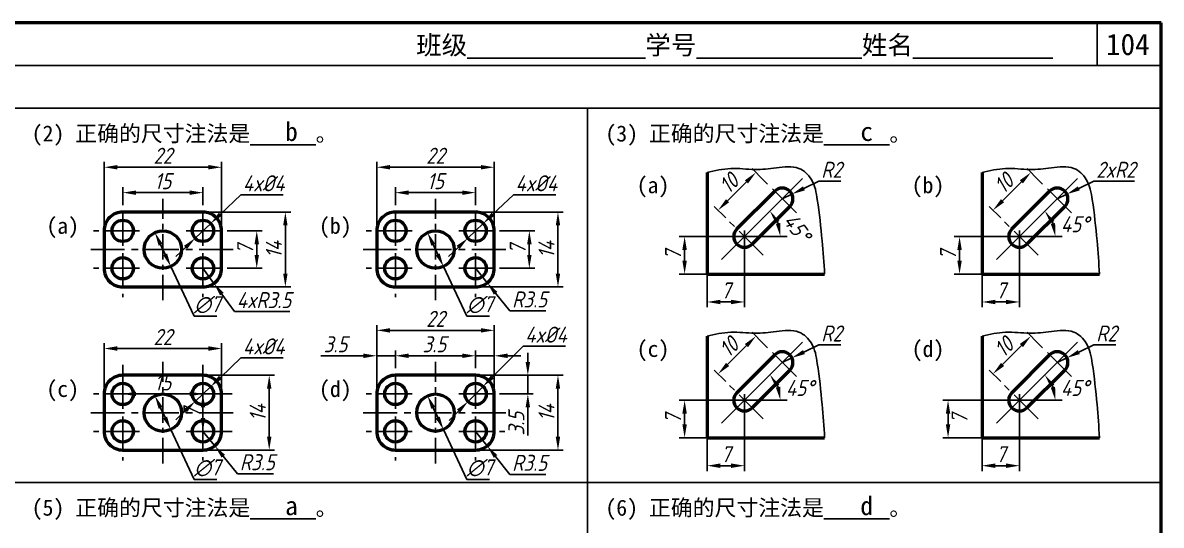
# Model space of a CAD drawing. Header units: millimetres. Extents: x 0 to 322, y 0 to 226.
# Drawn here: x 109 to 322, y 132 to 226 of the extents above; entities that cross this region are included whole.
import ezdxf

# ---------------------------------------------------------------- set-up
doc = ezdxf.new("R2010")
doc.units = ezdxf.units.MM
doc.header["$LTSCALE"] = 0.2
doc.header["$PDMODE"] = 33
doc.header["$PDSIZE"] = 1.5
doc.linetypes.add('CENTER', pattern=[50.8, 31.75, -6.35, 6.35, -6.35])
for name, color, linetype in [('点画线层', 7, 'CENTER'), ('答案', 1, 'Continuous'), ('细实线层', 7, 'Continuous')]:
    doc.layers.add(name, color=color, linetype=linetype)
doc.layers.add('粗实线层', color=7, linetype='Continuous', lineweight=50)
doc.styles.get("Standard").update_dxf_attribs({"font": 'gbeitc.shx', "height": 3, "bigfont": 'gbcbig.shx'})
doc.styles.add('宋体', font='SimSun.ttf', dxfattribs={"height": 3})
doc.dimstyles.new('ISO-25', dxfattribs={"dimtxt": 3, "dimasz": 2.5, "dimexe": 1, "dimexo": 0, "dimgap": 0.65, "dimtad": 1, "dimdec": 1, "dimdsep": 46, "dimtxsty": 'Standard', "dimcen": 0, "dimclrd": 256, "dimclre": 256, "dimclrt": 256, "dimadec": 0, "dimazin": 0, "dimtfac": 1, "dimtdec": 1, "dimtmove": 0, "dimatfit": 2, "dimfxl": 0, "dimlwd": -1, "dimlwe": -1, "dimarcsym": 0})
doc.dimstyles.new('ISO-25$3', dxfattribs={"dimtxt": 3, "dimasz": 2.5, "dimexe": 1, "dimexo": 0, "dimgap": 0.65, "dimtad": 1, "dimtoh": 1, "dimdec": 1, "dimdsep": 46, "dimtxsty": 'Standard', "dimcen": 0, "dimclrd": 256, "dimclre": 256, "dimclrt": 256, "dimadec": 0, "dimazin": 0, "dimtfac": 1, "dimtdec": 1, "dimtmove": 0, "dimatfit": 2, "dimfxl": 0, "dimlwd": -1, "dimlwe": -1, "dimarcsym": 0})
doc.dimstyles.new('ISO-25$4', dxfattribs={"dimtxt": 3, "dimasz": 2.5, "dimexe": 1, "dimexo": 0, "dimgap": 0.65, "dimtad": 1, "dimtoh": 1, "dimdec": 1, "dimdsep": 46, "dimtxsty": 'Standard', "dimcen": 0, "dimclrd": 256, "dimclre": 256, "dimclrt": 256, "dimadec": 0, "dimazin": 0, "dimtfac": 1, "dimtdec": 1, "dimtmove": 0, "dimatfit": 2, "dimfxl": 0, "dimlwd": -1, "dimlwe": -1, "dimarcsym": 0})

# ---------------------------------------------------------------- blocks, each defined once
blk = doc.blocks.new('*D12')
at = {"layer": 'Defpoints', "color": 0, "transparency": 16777216}
for p in [(148.21, 187.08), (148.21, 180.08), (152.78, 180.08)]:
    blk.add_point(p, dxfattribs=at)
at = {"layer": '细实线层', "transparency": 16777216}
for p, q in [((148.21, 187.08), (153.78, 187.08)), ((152.78, 184.58), (152.78, 182.58)), ((148.21, 180.08), (153.78, 180.08))]:
    blk.add_line(p, q, dxfattribs=at)
for points in [[(152.37, 184.58), (153.2, 184.58), (152.78, 187.08)], [(152.37, 182.58), (153.2, 182.58), (152.78, 180.08)]]:
    blk.add_solid(points, dxfattribs=at)
at = {"layer": '细实线层', "transparency": 16777216, "insert": (150.63, 183.58), "char_height": 3, "attachment_point": 5, "rotation": 90}
blk.add_mtext('7', dxfattribs=at)
blk = doc.blocks.new('*D13')
at = {"layer": 'Defpoints', "color": 0, "transparency": 16777216}
for p in [(142.72, 190.58), (142.72, 176.58), (158.14, 176.58)]:
    blk.add_point(p, dxfattribs=at)
at = {"layer": '细实线层', "transparency": 16777216}
for p, q in [((142.72, 190.58), (159.14, 190.58)), ((158.14, 188.08), (158.14, 179.08)), ((142.72, 176.58), (159.14, 176.58))]:
    blk.add_line(p, q, dxfattribs=at)
for points in [[(157.72, 188.08), (158.55, 188.08), (158.14, 190.58)], [(157.72, 179.08), (158.55, 179.08), (158.14, 176.58)]]:
    blk.add_solid(points, dxfattribs=at)
at = {"layer": '细实线层', "transparency": 16777216, "insert": (155.99, 183.58), "char_height": 3, "attachment_point": 5, "rotation": 90}
blk.add_mtext('14', dxfattribs=at)
blk = doc.blocks.new('*D14')
at = {"layer": 'Defpoints', "color": 0, "transparency": 16777216}
for p in [(142.72, 194.22), (127.72, 192.5), (142.72, 192.5)]:
    blk.add_point(p, dxfattribs=at)
at = {"layer": '细实线层', "transparency": 16777216}
for p, q in [((127.72, 192.5), (127.72, 195.22)), ((130.22, 194.22), (140.22, 194.22)), ((142.72, 192.5), (142.72, 195.22))]:
    blk.add_line(p, q, dxfattribs=at)
for points in [[(130.22, 194.63), (130.22, 193.8), (127.72, 194.22)], [(140.22, 194.63), (140.22, 193.8), (142.72, 194.22)]]:
    blk.add_solid(points, dxfattribs=at)
at = {"layer": '细实线层', "transparency": 16777216, "insert": (135.22, 196.37), "char_height": 3, "attachment_point": 5}
blk.add_mtext('15', dxfattribs=at)
blk = doc.blocks.new('*D15')
at = {"layer": 'Defpoints', "color": 0, "transparency": 16777216}
for p in [(146.22, 198.97), (124.22, 187.08), (146.22, 187.08)]:
    blk.add_point(p, dxfattribs=at)
at = {"layer": '细实线层', "transparency": 16777216}
for p, q in [((124.22, 187.08), (124.22, 199.97)), ((126.72, 198.97), (143.72, 198.97)), ((146.22, 187.08), (146.22, 199.97))]:
    blk.add_line(p, q, dxfattribs=at)
for points in [[(126.72, 199.39), (126.72, 198.56), (124.22, 198.97)], [(143.72, 199.39), (143.72, 198.56), (146.22, 198.97)]]:
    blk.add_solid(points, dxfattribs=at)
at = {"layer": '细实线层', "transparency": 16777216, "insert": (135.22, 201.12), "char_height": 3, "attachment_point": 5}
blk.add_mtext('22', dxfattribs=at)
blk = doc.blocks.new('*D16')
at = {"layer": 'Defpoints', "color": 0, "transparency": 16777216}
for p in [(133.74, 186.75), (136.71, 180.41)]:
    blk.add_point(p, dxfattribs=at)
at = {"layer": '细实线层', "transparency": 16777216}
for p, q in [((134.8, 184.49), (135.65, 182.67)), ((136.71, 180.41), (141.07, 171.1)), ((141.07, 171.1), (145.34, 171.1))]:
    blk.add_line(p, q, dxfattribs=at)
for points in [[(135.18, 184.66), (134.42, 184.31), (133.74, 186.75)], [(136.02, 182.85), (135.27, 182.5), (136.71, 180.41)]]:
    blk.add_solid(points, dxfattribs=at)
at = {"layer": '细实线层', "transparency": 16777216, "insert": (143.53, 173.25), "char_height": 3, "attachment_point": 5}
blk.add_mtext('∅7', dxfattribs=at)
blk = doc.blocks.new('*D17')
at = {"layer": 'Defpoints', "color": 0, "transparency": 16777216}
for p in [(144.17, 188.46), (141.27, 185.7)]:
    blk.add_point(p, dxfattribs=at)
at = {"layer": '细实线层', "transparency": 16777216}
for p, q in [((145.98, 190.18), (149.81, 193.82)), ((149.81, 193.82), (157.71, 193.82)), ((141.27, 185.7), (144.17, 188.46)), ((139.46, 183.98), (137.65, 182.26))]:
    blk.add_line(p, q, dxfattribs=at)
for points in [[(145.7, 190.48), (146.27, 189.88), (144.17, 188.46)], [(139.17, 184.28), (139.75, 183.68), (141.27, 185.7)]]:
    blk.add_solid(points, dxfattribs=at)
at = {"layer": '细实线层', "transparency": 16777216, "insert": (154.08, 195.97), "char_height": 3, "attachment_point": 5}
blk.add_mtext('4x%%C4', dxfattribs=at)
blk = doc.blocks.new('*D18')
at = {"layer": 'Defpoints', "color": 0, "transparency": 16777216}
for p in [(142.72, 180.08), (144.78, 177.25)]:
    blk.add_point(p, dxfattribs=at)
at = {"layer": '细实线层', "transparency": 16777216}
for p, q in [((142.72, 180.08), (144.78, 177.25)), ((146.26, 175.23), (148.64, 171.97)), ((148.64, 171.97), (158.97, 171.97))]:
    blk.add_line(p, q, dxfattribs=at)
blk.add_solid([(146.59, 175.48), (145.92, 174.99), (144.78, 177.25)], dxfattribs=at)
at = {"layer": '细实线层', "transparency": 16777216, "insert": (154.13, 174.12), "char_height": 3, "attachment_point": 5}
blk.add_mtext('4xR3.5', dxfattribs=at)
blk = doc.blocks.new('*D23')
at = {"layer": 'Defpoints', "color": 0, "transparency": 16777216}
for p in [(199.21, 187.08), (199.21, 180.08), (203.78, 180.08)]:
    blk.add_point(p, dxfattribs=at)
at = {"layer": '细实线层', "transparency": 16777216}
for p, q in [((199.21, 187.08), (204.78, 187.08)), ((203.78, 184.58), (203.78, 182.58)), ((199.21, 180.08), (204.78, 180.08))]:
    blk.add_line(p, q, dxfattribs=at)
for points in [[(203.37, 184.58), (204.2, 184.58), (203.78, 187.08)], [(203.37, 182.58), (204.2, 182.58), (203.78, 180.08)]]:
    blk.add_solid(points, dxfattribs=at)
at = {"layer": '细实线层', "transparency": 16777216, "insert": (201.63, 183.58), "char_height": 3, "attachment_point": 5, "rotation": 90}
blk.add_mtext('7', dxfattribs=at)
blk = doc.blocks.new('*D24')
at = {"layer": 'Defpoints', "color": 0, "transparency": 16777216}
for p in [(193.72, 190.58), (193.72, 176.58), (209.14, 176.58)]:
    blk.add_point(p, dxfattribs=at)
at = {"layer": '细实线层', "transparency": 16777216}
for p, q in [((193.72, 190.58), (210.14, 190.58)), ((209.14, 188.08), (209.14, 179.08)), ((193.72, 176.58), (210.14, 176.58))]:
    blk.add_line(p, q, dxfattribs=at)
for points in [[(208.72, 188.08), (209.55, 188.08), (209.14, 190.58)], [(208.72, 179.08), (209.55, 179.08), (209.14, 176.58)]]:
    blk.add_solid(points, dxfattribs=at)
at = {"layer": '细实线层', "transparency": 16777216, "insert": (206.99, 183.58), "char_height": 3, "attachment_point": 5, "rotation": 90}
blk.add_mtext('14', dxfattribs=at)
blk = doc.blocks.new('*D25')
at = {"layer": 'Defpoints', "color": 0, "transparency": 16777216}
for p in [(193.72, 194.22), (178.72, 192.5), (193.72, 192.5)]:
    blk.add_point(p, dxfattribs=at)
at = {"layer": '细实线层', "transparency": 16777216}
for p, q in [((178.72, 192.5), (178.72, 195.22)), ((181.22, 194.22), (191.22, 194.22)), ((193.72, 192.5), (193.72, 195.22))]:
    blk.add_line(p, q, dxfattribs=at)
for points in [[(181.22, 194.63), (181.22, 193.8), (178.72, 194.22)], [(191.22, 194.63), (191.22, 193.8), (193.72, 194.22)]]:
    blk.add_solid(points, dxfattribs=at)
at = {"layer": '细实线层', "transparency": 16777216, "insert": (186.22, 196.37), "char_height": 3, "attachment_point": 5}
blk.add_mtext('15', dxfattribs=at)
blk = doc.blocks.new('*D19')
at = {"layer": 'Defpoints', "color": 0, "transparency": 16777216}
for p in [(197.22, 198.97), (175.22, 187.08), (197.22, 187.08)]:
    blk.add_point(p, dxfattribs=at)
at = {"layer": '细实线层', "transparency": 16777216}
for p, q in [((175.22, 187.08), (175.22, 199.97)), ((177.72, 198.97), (194.72, 198.97)), ((197.22, 187.08), (197.22, 199.97))]:
    blk.add_line(p, q, dxfattribs=at)
for points in [[(177.72, 199.39), (177.72, 198.56), (175.22, 198.97)], [(194.72, 199.39), (194.72, 198.56), (197.22, 198.97)]]:
    blk.add_solid(points, dxfattribs=at)
at = {"layer": '细实线层', "transparency": 16777216, "insert": (186.22, 201.12), "char_height": 3, "attachment_point": 5}
blk.add_mtext('22', dxfattribs=at)
blk = doc.blocks.new('*D20')
at = {"layer": 'Defpoints', "color": 0, "transparency": 16777216}
for p in [(184.74, 186.75), (187.71, 180.41)]:
    blk.add_point(p, dxfattribs=at)
at = {"layer": '细实线层', "transparency": 16777216}
for p, q in [((185.8, 184.49), (186.65, 182.67)), ((187.71, 180.41), (192.07, 171.1)), ((192.07, 171.1), (196.34, 171.1))]:
    blk.add_line(p, q, dxfattribs=at)
for points in [[(186.18, 184.66), (185.42, 184.31), (184.74, 186.75)], [(187.02, 182.85), (186.27, 182.5), (187.71, 180.41)]]:
    blk.add_solid(points, dxfattribs=at)
at = {"layer": '细实线层', "transparency": 16777216, "insert": (194.53, 173.25), "char_height": 3, "attachment_point": 5}
blk.add_mtext('∅7', dxfattribs=at)
blk = doc.blocks.new('*D21')
at = {"layer": 'Defpoints', "color": 0, "transparency": 16777216}
for p in [(195.17, 188.46), (192.27, 185.7)]:
    blk.add_point(p, dxfattribs=at)
at = {"layer": '细实线层', "transparency": 16777216}
for p, q in [((196.98, 190.18), (200.81, 193.82)), ((200.81, 193.82), (208.71, 193.82)), ((192.27, 185.7), (195.17, 188.46)), ((190.46, 183.98), (188.65, 182.26))]:
    blk.add_line(p, q, dxfattribs=at)
for points in [[(196.7, 190.48), (197.27, 189.88), (195.17, 188.46)], [(190.17, 184.28), (190.75, 183.68), (192.27, 185.7)]]:
    blk.add_solid(points, dxfattribs=at)
at = {"layer": '细实线层', "transparency": 16777216, "insert": (205.08, 195.97), "char_height": 3, "attachment_point": 5}
blk.add_mtext('4x%%C4', dxfattribs=at)
blk = doc.blocks.new('*D22')
at = {"layer": 'Defpoints', "color": 0, "transparency": 16777216}
for p in [(193.72, 180.08), (195.91, 177.35)]:
    blk.add_point(p, dxfattribs=at)
at = {"layer": '细实线层', "transparency": 16777216}
for p, q in [((193.72, 180.08), (195.91, 177.35)), ((197.48, 175.4), (200.14, 172.09)), ((200.14, 172.09), (206.85, 172.09))]:
    blk.add_line(p, q, dxfattribs=at)
blk.add_solid([(197.8, 175.66), (197.15, 175.14), (195.91, 177.35)], dxfattribs=at)
at = {"layer": '细实线层', "transparency": 16777216, "insert": (203.82, 174.24), "char_height": 3, "attachment_point": 5}
blk.add_mtext('R3.5', dxfattribs=at)
blk = doc.blocks.new('*D35')
at = {"layer": 'Defpoints', "color": 0, "transparency": 16777216}
for p in [(148.21, 156.56), (142.72, 149.56), (148.21, 149.56)]:
    blk.add_point(p, dxfattribs=at)
at = {"layer": '细实线层', "transparency": 16777216}
for p, q in [((148.21, 156.56), (141.72, 156.56)), ((142.72, 154.06), (142.72, 152.06)), ((148.21, 149.56), (141.72, 149.56))]:
    blk.add_line(p, q, dxfattribs=at)
for points in [[(142.31, 154.06), (143.14, 154.06), (142.72, 156.56)], [(142.31, 152.06), (143.14, 152.06), (142.72, 149.56)]]:
    blk.add_solid(points, dxfattribs=at)
at = {"layer": '细实线层', "transparency": 16777216, "insert": (140.57, 153.06), "char_height": 3, "attachment_point": 5, "rotation": 90}
blk.add_mtext('7', dxfattribs=at)
blk = doc.blocks.new('*D36')
at = {"layer": 'Defpoints', "color": 0, "transparency": 16777216}
for p in [(142.72, 160.06), (142.72, 146.06), (155.12, 146.06)]:
    blk.add_point(p, dxfattribs=at)
at = {"layer": '细实线层', "transparency": 16777216}
for p, q in [((142.72, 160.06), (156.12, 160.06)), ((155.12, 157.56), (155.12, 148.56)), ((142.72, 146.06), (156.12, 146.06))]:
    blk.add_line(p, q, dxfattribs=at)
for points in [[(154.7, 157.56), (155.53, 157.56), (155.12, 160.06)], [(154.7, 148.56), (155.53, 148.56), (155.12, 146.06)]]:
    blk.add_solid(points, dxfattribs=at)
at = {"layer": '细实线层', "transparency": 16777216, "insert": (152.97, 153.06), "char_height": 3, "attachment_point": 5, "rotation": 90}
blk.add_mtext('14', dxfattribs=at)
blk = doc.blocks.new('*D37')
at = {"layer": 'Defpoints', "color": 0, "transparency": 16777216}
for p in [(127.72, 161.99), (142.72, 161.99), (142.72, 156.56)]:
    blk.add_point(p, dxfattribs=at)
at = {"layer": '细实线层', "transparency": 16777216}
for p, q in [((127.72, 161.99), (127.72, 155.56)), ((142.72, 161.99), (142.72, 155.56)), ((130.22, 156.56), (140.22, 156.56))]:
    blk.add_line(p, q, dxfattribs=at)
for points in [[(130.22, 156.98), (130.22, 156.15), (127.72, 156.56)], [(140.22, 156.98), (140.22, 156.15), (142.72, 156.56)]]:
    blk.add_solid(points, dxfattribs=at)
at = {"layer": '细实线层', "transparency": 16777216, "insert": (135.22, 158.71), "char_height": 3, "attachment_point": 5}
blk.add_mtext('15', dxfattribs=at)
blk = doc.blocks.new('*D26')
at = {"layer": 'Defpoints', "color": 0, "transparency": 16777216}
for p in [(146.22, 165.06), (124.22, 156.56), (146.22, 156.56)]:
    blk.add_point(p, dxfattribs=at)
at = {"layer": '细实线层', "transparency": 16777216}
for p, q in [((124.22, 156.56), (124.22, 166.06)), ((126.72, 165.06), (143.72, 165.06)), ((146.22, 156.56), (146.22, 166.06))]:
    blk.add_line(p, q, dxfattribs=at)
for points in [[(126.72, 165.48), (126.72, 164.64), (124.22, 165.06)], [(143.72, 165.48), (143.72, 164.64), (146.22, 165.06)]]:
    blk.add_solid(points, dxfattribs=at)
at = {"layer": '细实线层', "transparency": 16777216, "insert": (135.22, 167.21), "char_height": 3, "attachment_point": 5}
blk.add_mtext('22', dxfattribs=at)
blk = doc.blocks.new('*D27')
at = {"layer": 'Defpoints', "color": 0, "transparency": 16777216}
for p in [(133.74, 156.23), (136.71, 149.89)]:
    blk.add_point(p, dxfattribs=at)
at = {"layer": '细实线层', "transparency": 16777216}
for p, q in [((134.8, 153.97), (135.65, 152.16)), ((136.71, 149.89), (141.07, 140.58)), ((141.07, 140.58), (145.34, 140.58))]:
    blk.add_line(p, q, dxfattribs=at)
for points in [[(135.18, 154.14), (134.42, 153.79), (133.74, 156.23)], [(136.02, 152.33), (135.27, 151.98), (136.71, 149.89)]]:
    blk.add_solid(points, dxfattribs=at)
at = {"layer": '细实线层', "transparency": 16777216, "insert": (143.53, 142.73), "char_height": 3, "attachment_point": 5}
blk.add_mtext('∅7', dxfattribs=at)
blk = doc.blocks.new('*D28')
at = {"layer": 'Defpoints', "color": 0, "transparency": 16777216}
for p in [(144.17, 157.94), (141.27, 155.18)]:
    blk.add_point(p, dxfattribs=at)
at = {"layer": '细实线层', "transparency": 16777216}
for p, q in [((145.98, 159.66), (149.81, 163.3)), ((149.81, 163.3), (157.71, 163.3)), ((141.27, 155.18), (144.17, 157.94)), ((139.46, 153.46), (137.65, 151.74))]:
    blk.add_line(p, q, dxfattribs=at)
for points in [[(145.7, 159.97), (146.27, 159.36), (144.17, 157.94)], [(139.17, 153.76), (139.75, 153.16), (141.27, 155.18)]]:
    blk.add_solid(points, dxfattribs=at)
at = {"layer": '细实线层', "transparency": 16777216, "insert": (154.08, 165.45), "char_height": 3, "attachment_point": 5}
blk.add_mtext('4x%%C4', dxfattribs=at)
blk = doc.blocks.new('*D29')
at = {"layer": 'Defpoints', "color": 0, "transparency": 16777216}
for p in [(142.72, 149.56), (144.94, 146.85)]:
    blk.add_point(p, dxfattribs=at)
at = {"layer": '细实线层', "transparency": 16777216}
for p, q in [((142.72, 149.56), (144.94, 146.85)), ((146.52, 144.92), (149.2, 141.64)), ((149.2, 141.64), (155.91, 141.64))]:
    blk.add_line(p, q, dxfattribs=at)
blk.add_solid([(146.84, 145.18), (146.2, 144.65), (144.94, 146.85)], dxfattribs=at)
at = {"layer": '细实线层', "transparency": 16777216, "insert": (152.88, 143.79), "char_height": 3, "attachment_point": 5}
blk.add_mtext('R3.5', dxfattribs=at)
blk = doc.blocks.new('*D30')
at = {"layer": 'Defpoints', "color": 0, "transparency": 16777216}
for p in [(193.72, 160.06), (193.72, 146.06), (209.14, 146.06)]:
    blk.add_point(p, dxfattribs=at)
at = {"layer": '细实线层', "transparency": 16777216}
for p, q in [((193.72, 160.06), (210.14, 160.06)), ((209.14, 157.56), (209.14, 148.56)), ((193.72, 146.06), (210.14, 146.06))]:
    blk.add_line(p, q, dxfattribs=at)
for points in [[(208.72, 157.56), (209.55, 157.56), (209.14, 160.06)], [(208.72, 148.56), (209.55, 148.56), (209.14, 146.06)]]:
    blk.add_solid(points, dxfattribs=at)
at = {"layer": '细实线层', "transparency": 16777216, "insert": (206.99, 153.06), "char_height": 3, "attachment_point": 5, "rotation": 90}
blk.add_mtext('14', dxfattribs=at)
blk = doc.blocks.new('*D31')
at = {"layer": 'Defpoints', "color": 0, "transparency": 16777216}
for p in [(197.22, 168.46), (175.22, 156.56), (197.22, 156.56)]:
    blk.add_point(p, dxfattribs=at)
at = {"layer": '细实线层', "transparency": 16777216}
for p, q in [((175.22, 156.56), (175.22, 169.46)), ((177.72, 168.46), (194.72, 168.46)), ((197.22, 156.56), (197.22, 169.46))]:
    blk.add_line(p, q, dxfattribs=at)
for points in [[(177.72, 168.87), (177.72, 168.04), (175.22, 168.46)], [(194.72, 168.87), (194.72, 168.04), (197.22, 168.46)]]:
    blk.add_solid(points, dxfattribs=at)
at = {"layer": '细实线层', "transparency": 16777216, "insert": (186.22, 170.61), "char_height": 3, "attachment_point": 5}
blk.add_mtext('22', dxfattribs=at)
blk = doc.blocks.new('*D32')
at = {"layer": 'Defpoints', "color": 0, "transparency": 16777216}
for p in [(184.74, 156.23), (187.71, 149.89)]:
    blk.add_point(p, dxfattribs=at)
at = {"layer": '细实线层', "transparency": 16777216}
for p, q in [((185.8, 153.97), (186.65, 152.16)), ((187.71, 149.89), (192.07, 140.58)), ((192.07, 140.58), (196.34, 140.58))]:
    blk.add_line(p, q, dxfattribs=at)
for points in [[(186.18, 154.14), (185.42, 153.79), (184.74, 156.23)], [(187.02, 152.33), (186.27, 151.98), (187.71, 149.89)]]:
    blk.add_solid(points, dxfattribs=at)
at = {"layer": '细实线层', "transparency": 16777216, "insert": (194.53, 142.73), "char_height": 3, "attachment_point": 5}
blk.add_mtext('∅7', dxfattribs=at)
blk = doc.blocks.new('*D33')
at = {"layer": 'Defpoints', "color": 0, "transparency": 16777216}
for p in [(195.13, 157.98), (192.31, 155.14)]:
    blk.add_point(p, dxfattribs=at)
at = {"layer": '细实线层', "transparency": 16777216}
for p, q in [((196.9, 159.75), (202.62, 165.5)), ((202.62, 165.5), (210.52, 165.5)), ((192.31, 155.14), (195.13, 157.98)), ((190.55, 153.37), (188.78, 151.6))]:
    blk.add_line(p, q, dxfattribs=at)
for points in [[(196.6, 160.05), (197.19, 159.46), (195.13, 157.98)], [(190.25, 153.67), (190.84, 153.08), (192.31, 155.14)]]:
    blk.add_solid(points, dxfattribs=at)
at = {"layer": '细实线层', "transparency": 16777216, "insert": (206.89, 167.65), "char_height": 3, "attachment_point": 5}
blk.add_mtext('4x%%C4', dxfattribs=at)
blk = doc.blocks.new('*D34')
at = {"layer": 'Defpoints', "color": 0, "transparency": 16777216}
for p in [(193.72, 149.56), (195.91, 146.83)]:
    blk.add_point(p, dxfattribs=at)
at = {"layer": '细实线层', "transparency": 16777216}
for p, q in [((193.72, 149.56), (195.91, 146.83)), ((197.47, 144.87), (200.14, 141.52)), ((200.14, 141.52), (206.85, 141.52))]:
    blk.add_line(p, q, dxfattribs=at)
blk.add_solid([(197.79, 145.13), (197.14, 144.61), (195.91, 146.83)], dxfattribs=at)
at = {"layer": '细实线层', "transparency": 16777216, "insert": (203.82, 143.67), "char_height": 3, "attachment_point": 5}
blk.add_mtext('R3.5', dxfattribs=at)
blk = doc.blocks.new('*D38')
at = {"layer": 'Defpoints', "color": 0, "transparency": 16777216}
for p in [(175.22, 163.7), (178.72, 161.99), (175.22, 156.56)]:
    blk.add_point(p, dxfattribs=at)
at = {"layer": '细实线层', "transparency": 16777216}
for p, q in [((175.22, 156.56), (175.22, 164.7)), ((178.72, 161.99), (178.72, 164.7)), ((172.72, 163.7), (164.8, 163.7)), ((178.72, 163.7), (175.22, 163.7)), ((181.22, 163.7), (183.72, 163.7))]:
    blk.add_line(p, q, dxfattribs=at)
for points in [[(172.72, 164.12), (172.72, 163.28), (175.22, 163.7)], [(181.22, 164.12), (181.22, 163.28), (178.72, 163.7)]]:
    blk.add_solid(points, dxfattribs=at)
at = {"layer": '细实线层', "transparency": 16777216, "insert": (167.51, 165.85), "char_height": 3, "attachment_point": 5}
blk.add_mtext('3.5', dxfattribs=at)
blk = doc.blocks.new('*D39')
at = {"layer": 'Defpoints', "color": 0, "transparency": 16777216}
for p in [(193.72, 163.7), (193.72, 161.99), (197.22, 156.56)]:
    blk.add_point(p, dxfattribs=at)
at = {"layer": '细实线层', "transparency": 16777216}
for p, q in [((193.72, 161.99), (193.72, 164.7)), ((197.22, 156.56), (197.22, 164.7)), ((191.22, 163.7), (183.3, 163.7)), ((197.22, 163.7), (193.72, 163.7)), ((199.72, 163.7), (202.22, 163.7))]:
    blk.add_line(p, q, dxfattribs=at)
for points in [[(191.22, 164.12), (191.22, 163.28), (193.72, 163.7)], [(199.72, 164.12), (199.72, 163.28), (197.22, 163.7)]]:
    blk.add_solid(points, dxfattribs=at)
at = {"layer": '细实线层', "transparency": 16777216, "insert": (186.01, 165.85), "char_height": 3, "attachment_point": 5}
blk.add_mtext('3.5', dxfattribs=at)
blk = doc.blocks.new('*D40')
at = {"layer": 'Defpoints', "color": 0, "transparency": 16777216}
for p in [(246.17, 198), (247.6, 196.57), (240.53, 189.5)]:
    blk.add_point(p, dxfattribs=at)
at = {"layer": '细实线层', "transparency": 16777216}
for p, q in [((247.6, 196.57), (245.46, 198.71)), ((240.87, 192.7), (244.4, 196.24)), ((240.53, 189.5), (238.39, 191.64))]:
    blk.add_line(p, q, dxfattribs=at)
for points in [[(244.11, 196.53), (244.7, 195.94), (246.17, 198)], [(240.57, 193), (241.16, 192.41), (239.1, 190.93)]]:
    blk.add_solid(points, dxfattribs=at)
at = {"layer": '细实线层', "transparency": 16777216, "insert": (241.11, 195.99), "char_height": 3, "attachment_point": 5, "rotation": 45}
blk.add_mtext('10', dxfattribs=at)
blk = doc.blocks.new('*D41')
at = {"layer": 'Defpoints', "color": 0, "transparency": 16777216}
for p in [(244.03, 181.58), (237.03, 179), (244.03, 173.77)]:
    blk.add_point(p, dxfattribs=at)
at = {"layer": '细实线层', "transparency": 16777216}
for p, q in [((244.03, 181.58), (244.03, 172.77)), ((237.03, 179), (237.03, 172.77)), ((239.53, 173.77), (241.53, 173.77))]:
    blk.add_line(p, q, dxfattribs=at)
for points in [[(239.53, 174.18), (239.53, 173.35), (237.03, 173.77)], [(241.53, 174.18), (241.53, 173.35), (244.03, 173.77)]]:
    blk.add_solid(points, dxfattribs=at)
at = {"layer": '细实线层', "transparency": 16777216, "insert": (240.53, 175.92), "char_height": 3, "attachment_point": 5}
blk.add_mtext('7', dxfattribs=at)
blk = doc.blocks.new('*D42')
at = {"layer": 'Defpoints', "color": 0, "transparency": 16777216}
for p in [(239.8, 186), (232.83, 179), (237.03, 179)]:
    blk.add_point(p, dxfattribs=at)
at = {"layer": '细实线层', "transparency": 16777216}
for p, q in [((239.8, 186), (231.83, 186)), ((232.83, 183.5), (232.83, 181.5)), ((237.03, 179), (231.83, 179))]:
    blk.add_line(p, q, dxfattribs=at)
for points in [[(232.41, 183.5), (233.25, 183.5), (232.83, 186)], [(232.41, 181.5), (233.25, 181.5), (232.83, 179)]]:
    blk.add_solid(points, dxfattribs=at)
at = {"layer": '细实线层', "transparency": 16777216, "insert": (230.68, 182.5), "char_height": 3, "attachment_point": 5, "rotation": 90}
blk.add_mtext('7', dxfattribs=at)
blk = doc.blocks.new('*D43')
at = {"layer": 'Defpoints', "color": 0, "transparency": 16777216}
for p in [(252.9, 193.94), (251.1, 193.07)]:
    blk.add_point(p, dxfattribs=at)
at = {"layer": '细实线层', "transparency": 16777216}
for p, q in [((255.16, 195.02), (257.92, 196.35)), ((257.92, 196.35), (262.07, 196.35)), ((251.1, 193.07), (252.9, 193.94))]:
    blk.add_line(p, q, dxfattribs=at)
blk.add_solid([(254.98, 195.4), (255.34, 194.64), (252.9, 193.94)], dxfattribs=at)
at = {"layer": '细实线层', "transparency": 16777216, "insert": (260.32, 198.5), "char_height": 3, "attachment_point": 5}
blk.add_mtext('R2', dxfattribs=at)
blk = doc.blocks.new('*D44')
at = {"layer": 'Defpoints', "color": 0, "transparency": 16777216}
for p in [(297.61, 198), (299.04, 196.57), (291.97, 189.5)]:
    blk.add_point(p, dxfattribs=at)
at = {"layer": '细实线层', "transparency": 16777216}
for p, q in [((299.04, 196.57), (296.9, 198.71)), ((292.3, 192.7), (295.84, 196.24)), ((291.97, 189.5), (289.83, 191.64))]:
    blk.add_line(p, q, dxfattribs=at)
for points in [[(295.54, 196.53), (296.13, 195.94), (297.61, 198)], [(292.01, 193), (292.6, 192.41), (290.53, 190.93)]]:
    blk.add_solid(points, dxfattribs=at)
at = {"layer": '细实线层', "transparency": 16777216, "insert": (292.55, 195.99), "char_height": 3, "attachment_point": 5, "rotation": 45}
blk.add_mtext('10', dxfattribs=at)
blk = doc.blocks.new('*D45')
at = {"layer": 'Defpoints', "color": 0, "transparency": 16777216}
for p in [(295.47, 181.58), (288.47, 179), (295.47, 173.77)]:
    blk.add_point(p, dxfattribs=at)
at = {"layer": '细实线层', "transparency": 16777216}
for p, q in [((295.47, 181.58), (295.47, 172.77)), ((288.47, 179), (288.47, 172.77)), ((290.97, 173.77), (292.97, 173.77))]:
    blk.add_line(p, q, dxfattribs=at)
for points in [[(290.97, 174.18), (290.97, 173.35), (288.47, 173.77)], [(292.97, 174.18), (292.97, 173.35), (295.47, 173.77)]]:
    blk.add_solid(points, dxfattribs=at)
at = {"layer": '细实线层', "transparency": 16777216, "insert": (291.97, 175.92), "char_height": 3, "attachment_point": 5}
blk.add_mtext('7', dxfattribs=at)
blk = doc.blocks.new('*D46')
at = {"layer": 'Defpoints', "color": 0, "transparency": 16777216}
for p in [(291.24, 186), (284.27, 179), (288.47, 179)]:
    blk.add_point(p, dxfattribs=at)
at = {"layer": '细实线层', "transparency": 16777216}
for p, q in [((291.24, 186), (283.27, 186)), ((284.27, 183.5), (284.27, 181.5)), ((288.47, 179), (283.27, 179))]:
    blk.add_line(p, q, dxfattribs=at)
for points in [[(283.85, 183.5), (284.68, 183.5), (284.27, 186)], [(283.85, 181.5), (284.68, 181.5), (284.27, 179)]]:
    blk.add_solid(points, dxfattribs=at)
at = {"layer": '细实线层', "transparency": 16777216, "insert": (282.12, 182.5), "char_height": 3, "attachment_point": 5, "rotation": 90}
blk.add_mtext('7', dxfattribs=at)
blk = doc.blocks.new('*D47')
at = {"layer": 'Defpoints', "color": 0, "transparency": 16777216}
for p in [(304.34, 193.94), (302.54, 193.07)]:
    blk.add_point(p, dxfattribs=at)
at = {"layer": '细实线层', "transparency": 16777216}
for p, q in [((306.59, 195.02), (309.36, 196.35)), ((309.36, 196.35), (317.01, 196.35)), ((302.54, 193.07), (304.34, 193.94))]:
    blk.add_line(p, q, dxfattribs=at)
blk.add_solid([(306.41, 195.4), (306.77, 194.64), (304.34, 193.94)], dxfattribs=at)
at = {"layer": '细实线层', "transparency": 16777216, "insert": (313.51, 198.5), "char_height": 3, "attachment_point": 5}
blk.add_mtext('2xR2', dxfattribs=at)
blk = doc.blocks.new('*D48')
at = {"layer": 'Defpoints', "color": 0, "transparency": 16777216}
for p in [(246.17, 167.38), (247.6, 165.95), (240.53, 158.88)]:
    blk.add_point(p, dxfattribs=at)
at = {"layer": '细实线层', "transparency": 16777216}
for p, q in [((247.6, 165.95), (245.46, 168.09)), ((240.87, 162.08), (244.4, 165.61)), ((240.53, 158.88), (238.39, 161.01))]:
    blk.add_line(p, q, dxfattribs=at)
for points in [[(244.11, 165.91), (244.7, 165.32), (246.17, 167.38)], [(240.57, 162.37), (241.16, 161.78), (239.1, 160.31)]]:
    blk.add_solid(points, dxfattribs=at)
at = {"layer": '细实线层', "transparency": 16777216, "insert": (241.11, 165.36), "char_height": 3, "attachment_point": 5, "rotation": 45}
blk.add_mtext('10', dxfattribs=at)
blk = doc.blocks.new('*D49')
at = {"layer": 'Defpoints', "color": 0, "transparency": 16777216}
for p in [(244.03, 150.95), (237.03, 148.38), (244.03, 143.14)]:
    blk.add_point(p, dxfattribs=at)
at = {"layer": '细实线层', "transparency": 16777216}
for p, q in [((244.03, 150.95), (244.03, 142.14)), ((237.03, 148.38), (237.03, 142.14)), ((239.53, 143.14), (241.53, 143.14))]:
    blk.add_line(p, q, dxfattribs=at)
for points in [[(239.53, 143.56), (239.53, 142.72), (237.03, 143.14)], [(241.53, 143.56), (241.53, 142.72), (244.03, 143.14)]]:
    blk.add_solid(points, dxfattribs=at)
at = {"layer": '细实线层', "transparency": 16777216, "insert": (240.53, 145.29), "char_height": 3, "attachment_point": 5}
blk.add_mtext('7', dxfattribs=at)
blk = doc.blocks.new('*D50')
at = {"layer": 'Defpoints', "color": 0, "transparency": 16777216}
for p in [(239.8, 155.38), (232.83, 148.38), (237.03, 148.38)]:
    blk.add_point(p, dxfattribs=at)
at = {"layer": '细实线层', "transparency": 16777216}
for p, q in [((239.8, 155.38), (231.83, 155.38)), ((232.83, 152.88), (232.83, 150.88)), ((237.03, 148.38), (231.83, 148.38))]:
    blk.add_line(p, q, dxfattribs=at)
for points in [[(232.41, 152.88), (233.25, 152.88), (232.83, 155.38)], [(232.41, 150.88), (233.25, 150.88), (232.83, 148.38)]]:
    blk.add_solid(points, dxfattribs=at)
at = {"layer": '细实线层', "transparency": 16777216, "insert": (230.68, 151.88), "char_height": 3, "attachment_point": 5, "rotation": 90}
blk.add_mtext('7', dxfattribs=at)
blk = doc.blocks.new('*D51')
at = {"layer": 'Defpoints', "color": 0, "transparency": 16777216}
for p in [(251.1, 162.45), (252.9, 163.31)]:
    blk.add_point(p, dxfattribs=at)
at = {"layer": '细实线层', "transparency": 16777216}
for p, q in [((255.16, 164.39), (257.92, 165.72)), ((257.92, 165.72), (262.07, 165.72)), ((251.1, 162.45), (252.9, 163.31))]:
    blk.add_line(p, q, dxfattribs=at)
blk.add_solid([(254.98, 164.77), (255.34, 164.02), (252.9, 163.31)], dxfattribs=at)
at = {"layer": '细实线层', "transparency": 16777216, "insert": (260.32, 167.87), "char_height": 3, "attachment_point": 5}
blk.add_mtext('R2', dxfattribs=at)
blk = doc.blocks.new('*D52')
at = {"layer": 'Defpoints', "color": 0, "transparency": 16777216}
for p in [(297.61, 167.38), (299.04, 165.95), (291.97, 158.88)]:
    blk.add_point(p, dxfattribs=at)
at = {"layer": '细实线层', "transparency": 16777216}
for p, q in [((299.04, 165.95), (296.9, 168.09)), ((292.3, 162.08), (295.84, 165.61)), ((291.97, 158.88), (289.83, 161.01))]:
    blk.add_line(p, q, dxfattribs=at)
for points in [[(295.54, 165.91), (296.13, 165.32), (297.61, 167.38)], [(292.01, 162.37), (292.6, 161.78), (290.53, 160.31)]]:
    blk.add_solid(points, dxfattribs=at)
at = {"layer": '细实线层', "transparency": 16777216, "insert": (292.55, 165.36), "char_height": 3, "attachment_point": 5, "rotation": 45}
blk.add_mtext('10', dxfattribs=at)
blk = doc.blocks.new('*D53')
at = {"layer": 'Defpoints', "color": 0, "transparency": 16777216}
for p in [(295.47, 150.95), (288.47, 148.38), (295.47, 143.14)]:
    blk.add_point(p, dxfattribs=at)
at = {"layer": '细实线层', "transparency": 16777216}
for p, q in [((295.47, 150.95), (295.47, 142.14)), ((288.47, 148.38), (288.47, 142.14)), ((290.97, 143.14), (292.97, 143.14))]:
    blk.add_line(p, q, dxfattribs=at)
for points in [[(290.97, 143.56), (290.97, 142.72), (288.47, 143.14)], [(292.97, 143.56), (292.97, 142.72), (295.47, 143.14)]]:
    blk.add_solid(points, dxfattribs=at)
at = {"layer": '细实线层', "transparency": 16777216, "insert": (291.97, 145.29), "char_height": 3, "attachment_point": 5}
blk.add_mtext('7', dxfattribs=at)
blk = doc.blocks.new('*D54')
at = {"layer": 'Defpoints', "color": 0, "transparency": 16777216}
for p in [(291.24, 155.38), (282.12, 148.38), (288.47, 148.38)]:
    blk.add_point(p, dxfattribs=at)
at = {"layer": '细实线层', "transparency": 16777216}
for p, q in [((291.24, 155.38), (281.12, 155.38)), ((282.12, 152.88), (282.12, 150.88)), ((288.47, 148.38), (281.12, 148.38))]:
    blk.add_line(p, q, dxfattribs=at)
for points in [[(281.7, 152.88), (282.53, 152.88), (282.12, 155.38)], [(281.7, 150.88), (282.53, 150.88), (282.12, 148.38)]]:
    blk.add_solid(points, dxfattribs=at)
at = {"layer": '细实线层', "transparency": 16777216, "insert": (284.27, 151.88), "char_height": 3, "attachment_point": 5, "rotation": 90}
blk.add_mtext('7', dxfattribs=at)
blk = doc.blocks.new('*D55')
at = {"layer": 'Defpoints', "color": 0, "transparency": 16777216}
for p in [(302.54, 162.45), (304.34, 163.31)]:
    blk.add_point(p, dxfattribs=at)
at = {"layer": '细实线层', "transparency": 16777216}
for p, q in [((306.59, 164.39), (309.36, 165.72)), ((309.36, 165.72), (313.51, 165.72)), ((302.54, 162.45), (304.34, 163.31))]:
    blk.add_line(p, q, dxfattribs=at)
blk.add_solid([(306.41, 164.77), (306.77, 164.02), (304.34, 163.31)], dxfattribs=at)
at = {"layer": '细实线层', "transparency": 16777216, "insert": (311.76, 167.87), "char_height": 3, "attachment_point": 5}
blk.add_mtext('R2', dxfattribs=at)

msp = doc.modelspace()

# ---------------------------------------------------------------- linework, layer by layer
at = {"lineweight": 50}
for p, q in [((322, 226), (0, 226)), ((322, 0), (322, 226))]:
    msp.add_line(p, q, dxfattribs=at)
for p, q in [((310, 218), (310, 226)), ((322, 218), (0, 218)), ((322, 210), (0, 210)), ((214.67, 210), (214.67, 0)), ((0, 140), (322, 140))]:
    msp.add_line(p, q)
at = {"layer": '点画线层'}
for p, q in [((253.75, 190.42), (247.6, 196.57)), ((305.19, 190.42), (299.04, 196.57)), ((127.72, 184.28), (127.72, 192.5)), ((142.72, 184.28), (142.72, 192.5)), ((178.72, 184.28), (178.72, 192.5)), ((193.72, 184.28), (193.72, 192.5)), ((247.53, 182.5), (240.53, 189.5)), ((298.97, 182.5), (291.97, 189.5)), ((130.85, 187.08), (122.23, 187.08)), ((139.6, 187.08), (148.21, 187.08)), ((181.85, 187.08), (173.23, 187.08)), ((190.6, 187.08), (199.21, 187.08)), ((239.8, 186), (245.27, 186)), ((244.03, 187.13), (244.03, 181.58)), ((291.24, 186), (296.71, 186)), ((295.47, 187.13), (295.47, 181.58)), ((121.72, 183.58), (148.72, 183.58)), ((172.72, 183.58), (199.72, 183.58)), ((127.72, 182.89), (127.72, 174.66)), ((142.72, 182.89), (142.72, 174.66)), ((178.72, 182.89), (178.72, 174.66)), ((193.72, 182.89), (193.72, 174.66)), ((130.85, 180.08), (122.23, 180.08)), ((139.6, 180.08), (148.21, 180.08)), ((181.85, 180.08), (173.23, 180.08)), ((190.6, 180.08), (199.21, 180.08)), ((253.75, 159.8), (247.6, 165.95)), ((305.19, 159.8), (299.04, 165.95)), ((127.72, 153.76), (127.72, 161.99)), ((142.72, 153.76), (142.72, 161.99)), ((178.72, 153.76), (178.72, 161.99)), ((193.72, 153.76), (193.72, 161.99)), ((247.53, 151.88), (240.53, 158.88)), ((298.97, 151.88), (291.97, 158.88)), ((130.85, 156.56), (122.23, 156.56)), ((139.6, 156.56), (148.21, 156.56)), ((181.85, 156.56), (173.23, 156.56)), ((190.6, 156.56), (199.21, 156.56)), ((244.03, 156.5), (244.03, 150.95)), ((295.47, 156.5), (295.47, 150.95)), ((239.8, 155.38), (245.27, 155.38)), ((291.24, 155.38), (296.71, 155.38)), ((121.72, 153.06), (148.72, 153.06)), ((127.72, 152.37), (127.72, 144.14)), ((142.72, 152.37), (142.72, 144.14)), ((172.72, 153.06), (199.72, 153.06)), ((178.72, 152.37), (178.72, 144.14)), ((193.72, 152.37), (193.72, 144.14)), ((130.85, 149.56), (122.23, 149.56)), ((139.6, 149.56), (148.21, 149.56)), ((181.85, 149.56), (173.23, 149.56)), ((190.6, 149.56), (199.21, 149.56))]:
    msp.add_line(p, q, dxfattribs=at)
at = {"layer": '点画线层', "ltscale": 0.75}
for p, q in [((135.22, 174.08), (135.22, 193.08)), ((186.22, 174.08), (186.22, 193.08)), ((135.22, 143.56), (135.22, 162.56)), ((186.22, 143.56), (186.22, 162.56))]:
    msp.add_line(p, q, dxfattribs=at)
at = {"layer": '粗实线层'}
for p, q in [((237.03, 198), (237.03, 179)), ((288.47, 198), (288.47, 179)), ((242.61, 187.42), (249.69, 194.49)), ((294.05, 187.42), (301.12, 194.49)), ((245.44, 184.59), (252.51, 191.66)), ((296.88, 184.59), (303.95, 191.66)), ((237.03, 179), (259.03, 179)), ((288.47, 179), (310.47, 179)), ((237.03, 167.38), (237.03, 148.38)), ((288.47, 167.38), (288.47, 148.38)), ((242.61, 156.79), (249.69, 163.86)), ((294.05, 156.79), (301.12, 163.86)), ((245.44, 153.96), (252.51, 161.03)), ((296.88, 153.96), (303.95, 161.03)), ((237.03, 148.38), (259.03, 148.38)), ((288.47, 148.38), (310.47, 148.38))]:
    msp.add_line(p, q, dxfattribs=at)
for points in [[(127.72, 176.58), (142.72, 176.58, 0.414214), (146.22, 180.08), (146.22, 187.08, 0.414214), (142.72, 190.58), (127.72, 190.58, 0.414214), (124.22, 187.08), (124.22, 180.08, 0.414214)], [(178.72, 176.58), (193.72, 176.58, 0.414214), (197.22, 180.08), (197.22, 187.08, 0.414214), (193.72, 190.58), (178.72, 190.58, 0.414214), (175.22, 187.08), (175.22, 180.08, 0.414214)], [(127.72, 146.06), (142.72, 146.06, 0.414214), (146.22, 149.56), (146.22, 156.56, 0.414214), (142.72, 160.06), (127.72, 160.06, 0.414214), (124.22, 156.56), (124.22, 149.56, 0.414214)], [(178.72, 146.06), (193.72, 146.06, 0.414214), (197.22, 149.56), (197.22, 156.56, 0.414214), (193.72, 160.06), (178.72, 160.06, 0.414214), (175.22, 156.56), (175.22, 149.56, 0.414214)]]:
    msp.add_lwpolyline(points, format="xyb", close=True, dxfattribs=at)
for centre, radius in [((127.72, 187.08), 2), ((142.72, 187.08), 2), ((178.72, 187.08), 2), ((193.72, 187.08), 2), ((135.22, 183.58), 3.5), ((186.22, 183.58), 3.5), ((127.72, 180.08), 2), ((142.72, 180.08), 2), ((178.72, 180.08), 2), ((193.72, 180.08), 2), ((127.72, 156.56), 2), ((142.72, 156.56), 2), ((178.72, 156.56), 2), ((193.72, 156.56), 2), ((135.22, 153.06), 3.5), ((186.22, 153.06), 3.5), ((127.72, 149.56), 2), ((142.72, 149.56), 2), ((178.72, 149.56), 2), ((193.72, 149.56), 2)]:
    msp.add_circle(centre, radius, dxfattribs=at)
for centre, start, end in [((251.1, 193.07), 315, 135), ((302.54, 193.07), 315, 135), ((244.03, 186), 135, 315), ((295.47, 186), 135, 315), ((251.1, 162.45), 315, 135), ((302.54, 162.45), 315, 135), ((244.03, 155.38), 135, 315), ((295.47, 155.38), 135, 315)]:
    msp.add_arc(centre, 2, start, end, dxfattribs=at)
at = {"layer": '细实线层'}
for p, q in [((254.87, 196.85), (239.72, 181.7)), ((306.31, 196.85), (291.16, 181.7)), ((245.27, 186), (252.02, 186)), ((296.71, 186), (303.46, 186)), ((254.87, 166.22), (239.72, 151.07)), ((306.31, 166.22), (291.16, 151.07)), ((203.5, 162.56), (203.5, 164.25)), ((193.72, 160.06), (204.5, 160.06)), ((203.5, 160.06), (203.5, 156.56)), ((199.21, 156.56), (204.5, 156.56)), ((203.5, 154.06), (203.5, 148.79)), ((245.27, 155.38), (252.02, 155.38)), ((296.71, 155.38), (303.46, 155.38))]:
    msp.add_line(p, q, dxfattribs=at)
for centre in [(244.03, 186), (295.47, 186), (244.03, 155.38), (295.47, 155.38)]:
    msp.add_arc(centre, 6.74, 21.3722, 23.6278, dxfattribs=at)
for points in [[(237.03, 198), (241.45, 198.73), (245.99, 198.56), (250, 198.84), (254.22, 198.75), (256.55, 196.69), (257.66, 192.91), (258.56, 185.22), (259.03, 179)], [(288.47, 198), (292.89, 198.73), (297.42, 198.56), (301.44, 198.84), (305.66, 198.75), (307.98, 196.69), (309.1, 192.91), (309.99, 185.22), (310.47, 179)], [(237.03, 167.38), (241.45, 168.1), (245.99, 167.93), (250, 168.22), (254.22, 168.13), (256.55, 166.06), (257.66, 162.28), (258.56, 154.59), (259.03, 148.38)], [(288.47, 167.38), (292.89, 168.1), (297.42, 167.93), (301.44, 168.22), (305.66, 168.13), (307.98, 166.06), (309.1, 162.28), (309.99, 154.59), (310.47, 148.38)]]:
    msp.add_spline(points, degree=3, dxfattribs=at)
for points in [[(249.86, 188.47), (250.55, 188.94), (248.8, 190.77)], [(301.3, 188.47), (301.99, 188.94), (300.23, 190.77)], [(250.72, 188.54), (249.9, 188.38), (250.77, 186)], [(302.15, 188.54), (301.33, 188.38), (302.21, 186)], [(203.08, 162.56), (203.92, 162.56), (203.5, 160.06)], [(249.86, 157.84), (250.55, 158.31), (248.8, 160.14)], [(301.3, 157.84), (301.99, 158.31), (300.23, 160.14)], [(250.72, 157.91), (249.9, 157.76), (250.77, 155.38)], [(302.15, 157.91), (301.33, 157.76), (302.21, 155.38)], [(203.08, 154.06), (203.92, 154.06), (203.5, 156.56)]]:
    msp.add_solid(points, dxfattribs=at)

# ---------------------------------------------------------------- texts
at = {"style": '宋体'}
for s, height, p in [('班级%%U              %%U学号%%U             %%U姓名%%U           ', 3.5, (182.61, 220.07)), ('104', 4, (311.67, 219.96)), ('(2) 正确的尺寸注法是%%U      %%U。', 3, (110.67, 203.79)), ('(3) 正确的尺寸注法是%%U      %%U。', 3, (218, 203.79)), ('(5) 正确的尺寸注法是%%U      %%U。', 3, (110.67, 133.79)), ('(6) 正确的尺寸注法是%%U      %%U。', 3, (218, 133.79))]:
    msp.add_text(s, height=height, dxfattribs=at).set_placement(p)
at = {"layer": '答案', "style": '宋体'}
for s, p in [('b', (158.09, 203.89)), ('c', (265.7, 203.89)), ('a', (158.09, 133.89)), ('d', (265.7, 133.89))]:
    msp.add_text(s, height=3.5, dxfattribs=at).set_placement(p)
at = {"layer": '细实线层', "style": '宋体'}
for s, p in [('(a)', (223.86, 194.12)), ('(b)', (275.3, 194.12)), ('(a)', (113.42, 186.52)), ('(b)', (164.42, 186.52)), ('(c)', (223.86, 163.49)), ('(d)', (275.3, 163.49)), ('(c)', (113.42, 156)), ('(d)', (164.42, 156))]:
    msp.add_text(s, height=3, dxfattribs=at).set_placement(p)
at = {"layer": '细实线层'}
for p in [(303.22, 186.81), (251.78, 156.18), (303.22, 156.18)]:
    msp.add_text('45°', height=3, dxfattribs=at).set_placement(p)
msp.add_text('45°', height=3, rotation=306.2558, dxfattribs=at).set_placement((251.1, 188.92))
at = {"layer": '细实线层', "insert": (201.35, 151.01), "char_height": 3, "attachment_point": 5, "rotation": 90}
msp.add_mtext('3.5', dxfattribs=at)

# ---------------------------------------------------------------- dimensions: what is measured, and where the dimension line sits
at = {"layer": '细实线层'}
for base, p1, p2, picture, middle in [((146.22, 198.97), (124.22, 187.08), (146.22, 187.08), '*D15', (135.22, 201.12)), ((197.22, 198.97), (175.22, 187.08), (197.22, 187.08), '*D19', (186.22, 201.12)), ((142.72, 194.22), (127.72, 192.5), (142.72, 192.5), '*D14', (135.22, 196.37)), ((193.72, 194.22), (178.72, 192.5), (193.72, 192.5), '*D25', (186.22, 196.37)), ((244.03, 173.77), (237.03, 179), (244.03, 181.58), '*D41', (240.53, 175.92)), ((295.47, 173.77), (288.47, 179), (295.47, 181.58), '*D45', (291.97, 175.92)), ((197.22, 168.46), (175.22, 156.56), (197.22, 156.56), '*D31', (186.22, 170.61)), ((146.22, 165.06), (124.22, 156.56), (146.22, 156.56), '*D26', (135.22, 167.21)), ((175.22, 163.7), (178.72, 161.99), (175.22, 156.56), '*D38', (167.51, 165.85)), ((193.72, 163.7), (197.22, 156.56), (193.72, 161.99), '*D39', (186.01, 165.85)), ((142.72, 156.56), (127.72, 161.99), (142.72, 161.99), '*D37', (135.22, 158.71)), ((244.03, 143.14), (237.03, 148.38), (244.03, 150.95), '*D49', (240.53, 145.29)), ((295.47, 143.14), (288.47, 148.38), (295.47, 150.95), '*D53', (291.97, 145.29))]:
    dim = msp.add_linear_dim(base=base, p1=p1, p2=p2, dimstyle='ISO-25', dxfattribs=at)
    dim.commit()
    dim.dimension.update_dxf_attribs({"geometry": picture, "text_midpoint": middle})
for center, mpoint, picture, middle in [((251.1, 193.07), (252.9, 193.94), '*D43', (260.32, 196.35)), ((193.72, 180.08), (195.91, 177.35), '*D22', (203.82, 172.09)), ((251.1, 162.45), (252.9, 163.31), '*D51', (260.32, 165.72)), ((302.54, 162.45), (304.34, 163.31), '*D55', (311.76, 165.72)), ((142.72, 149.56), (144.94, 146.85), '*D29', (152.88, 141.64)), ((193.72, 149.56), (195.91, 146.83), '*D34', (203.82, 141.52))]:
    dim = msp.add_radius_dim(center=center, mpoint=mpoint, dimstyle='ISO-25$4', dxfattribs=at)
    dim.commit()
    dim.dimension.update_dxf_attribs({"geometry": picture, "text_midpoint": middle, "dimtype": 164})
for center, mpoint, text, picture, middle in [((302.54, 193.07), (304.34, 193.94), '2x<>', '*D47', (313.51, 196.35)), ((142.72, 180.08), (144.78, 177.25), '4x<>', '*D18', (154.13, 171.97))]:
    dim = msp.add_radius_dim(center=center, mpoint=mpoint, text=text, dimstyle='ISO-25$4', dxfattribs=at)
    dim.commit()
    dim.dimension.update_dxf_attribs({"geometry": picture, "text_midpoint": middle, "dimtype": 164})
for p1, p2, picture, middle in [((240.53, 189.5), (247.6, 196.57), '*D40', (241.11, 195.99)), ((291.97, 189.5), (299.04, 196.57), '*D44', (292.55, 195.99)), ((240.53, 158.88), (247.6, 165.95), '*D48', (241.11, 165.36)), ((291.97, 158.88), (299.04, 165.95), '*D52', (292.55, 165.36))]:
    dim = msp.add_aligned_dim(p1=p1, p2=p2, distance=2.02, dimstyle='ISO-25', dxfattribs=at)
    dim.commit()
    dim.dimension.update_dxf_attribs({"geometry": picture, "text_midpoint": middle})
for p1, p2, picture, middle in [((141.27, 185.7), (144.17, 188.46), '*D17', (154.08, 193.82)), ((192.27, 185.7), (195.17, 188.46), '*D21', (205.08, 193.82)), ((192.31, 155.14), (195.13, 157.98), '*D33', (206.89, 165.5)), ((141.27, 155.18), (144.17, 157.94), '*D28', (154.08, 163.3))]:
    dim = msp.add_diameter_dim_2p(p1=p1, p2=p2, text='4x%%C4', dimstyle='ISO-25$3', dxfattribs=at)
    dim.commit()
    dim.dimension.update_dxf_attribs({"geometry": picture, "text_midpoint": middle, "dimtype": 163})
for base, p1, p2, picture, middle in [((158.14, 176.58), (142.72, 190.58), (142.72, 176.58), '*D13', (155.99, 183.58)), ((209.14, 176.58), (193.72, 190.58), (193.72, 176.58), '*D24', (206.99, 183.58)), ((152.78, 180.08), (148.21, 187.08), (148.21, 180.08), '*D12', (150.63, 183.58)), ((203.78, 180.08), (199.21, 187.08), (199.21, 180.08), '*D23', (201.63, 183.58)), ((232.83, 179), (239.8, 186), (237.03, 179), '*D42', (230.68, 182.5)), ((284.27, 179), (291.24, 186), (288.47, 179), '*D46', (282.12, 182.5)), ((155.12, 146.06), (142.72, 160.06), (142.72, 146.06), '*D36', (152.97, 153.06)), ((209.14, 146.06), (193.72, 160.06), (193.72, 146.06), '*D30', (206.99, 153.06)), ((142.72, 149.56), (148.21, 156.56), (148.21, 149.56), '*D35', (140.57, 153.06)), ((232.83, 148.38), (239.8, 155.38), (237.03, 148.38), '*D50', (230.68, 151.88))]:
    dim = msp.add_linear_dim(base=base, p1=p1, p2=p2, angle=90, dimstyle='ISO-25', dxfattribs=at)
    dim.commit()
    dim.dimension.update_dxf_attribs({"geometry": picture, "text_midpoint": middle})
for p1, p2, picture, middle in [((133.74, 186.75), (136.71, 180.41), '*D16', (143.53, 171.1)), ((184.74, 186.75), (187.71, 180.41), '*D20', (194.53, 171.1)), ((133.74, 156.23), (136.71, 149.89), '*D27', (143.53, 140.58)), ((184.74, 156.23), (187.71, 149.89), '*D32', (194.53, 140.58))]:
    dim = msp.add_diameter_dim_2p(p1=p1, p2=p2, dimstyle='ISO-25$3', dxfattribs=at)
    dim.commit()
    dim.dimension.update_dxf_attribs({"geometry": picture, "text_midpoint": middle, "dimtype": 163})
dim = msp.add_linear_dim(base=(282.12, 148.38), p1=(291.24, 155.38), p2=(288.47, 148.38), angle=90, dimstyle='ISO-25', override={"dimtad": 4}, dxfattribs=at)
dim.commit()
dim.dimension.update_dxf_attribs({"geometry": '*D54', "text_midpoint": (284.27, 151.88)})

doc.saveas('drawing.dxf')
